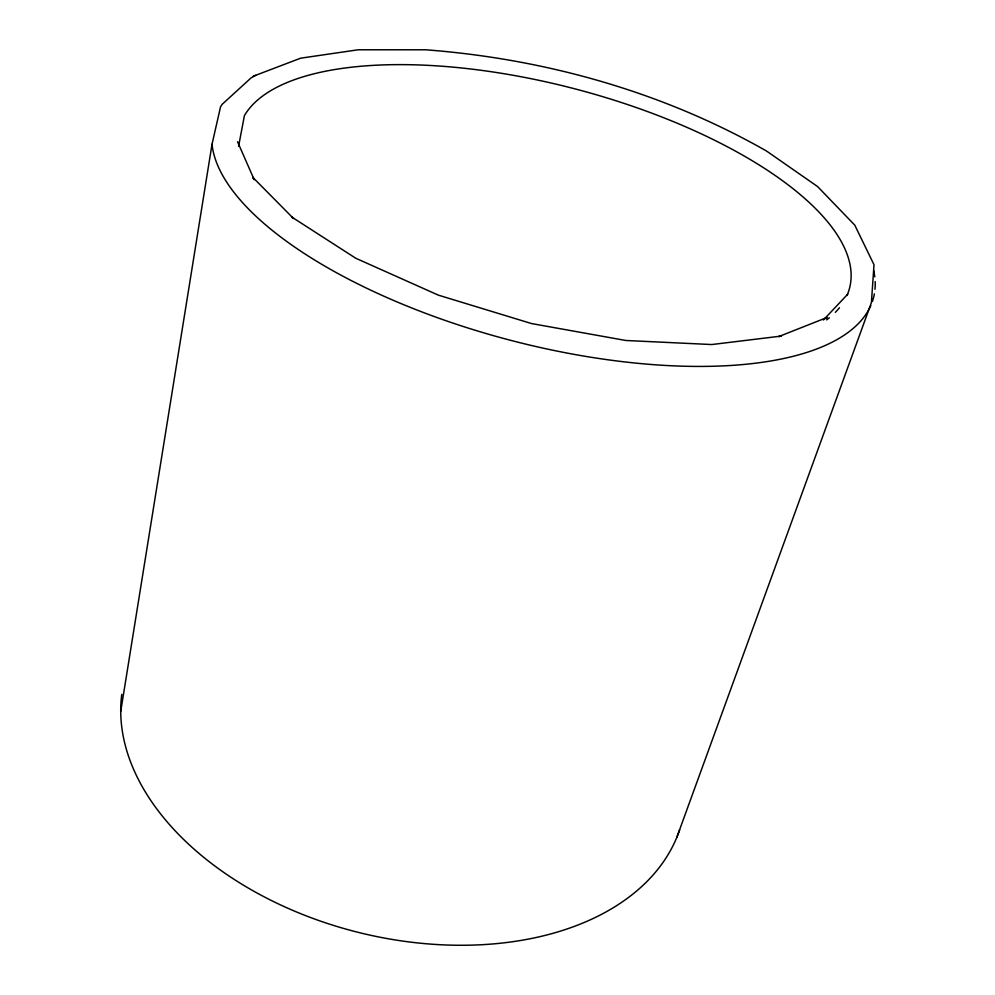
<?xml version="1.0" encoding="UTF-8"?>
<svg xmlns="http://www.w3.org/2000/svg" width="995" height="995" viewBox="0 0 995 995"><rect width="100%" height="100%" fill="white"/><g stroke="black" fill="none" stroke-linecap="round" stroke-linejoin="round"><path stroke-width="1.49" d="M120.743 711.313L212.022 144.263L220.579 106.701L222.271 104.226L250.976 77.983L255.64 75.322M238.576 146.389L244.397 115.656A315.427 123.081 14.7 0 1 600.992 96.142A315.427 123.081 14.7 0 1 846.994 295.44M676.936 837.093L871.421 302.579L874.008 264.745L854.78 225.156L817.604 186.575L766.598 151.078C662.645 91.789 544.812 58.854 425.748 49.787L358.25 49.775L300.639 58.183L253.091 76.292M823.387 319.992L847.79 294.134M824.457 318.922L827.143 317.442L778.824 336.546L781.523 336.049L711.773 344.544L625.855 340.489L531.554 323.562L438.347 295.142L355.775 258.252L291.51 216.873L293.525 218.527L252.606 177.147L254.21 179.709L237.544 141.725M679.635 829.83A287.654 187.545 14.1 0 1 361.322 933.123A287.654 187.545 14.1 0 1 121.763 694.373M870.787 305.602A341.285 133.405 14.7 0 1 523.992 343.698A341.285 133.405 14.7 0 1 212.022 144.263M873.66 270.516A341.285 133.405 14.7 0 1 874.767 276.834M875.165 281.548A341.285 133.405 14.7 0 1 874.991 289.309M874.369 293.873A341.285 133.405 14.7 0 1 872.453 301.298M839.444 307.729A315.427 123.081 14.7 0 1 835.34 312.33M829.332 317.791A315.427 123.081 14.7 0 1 826.658 319.88"/></g></svg>
